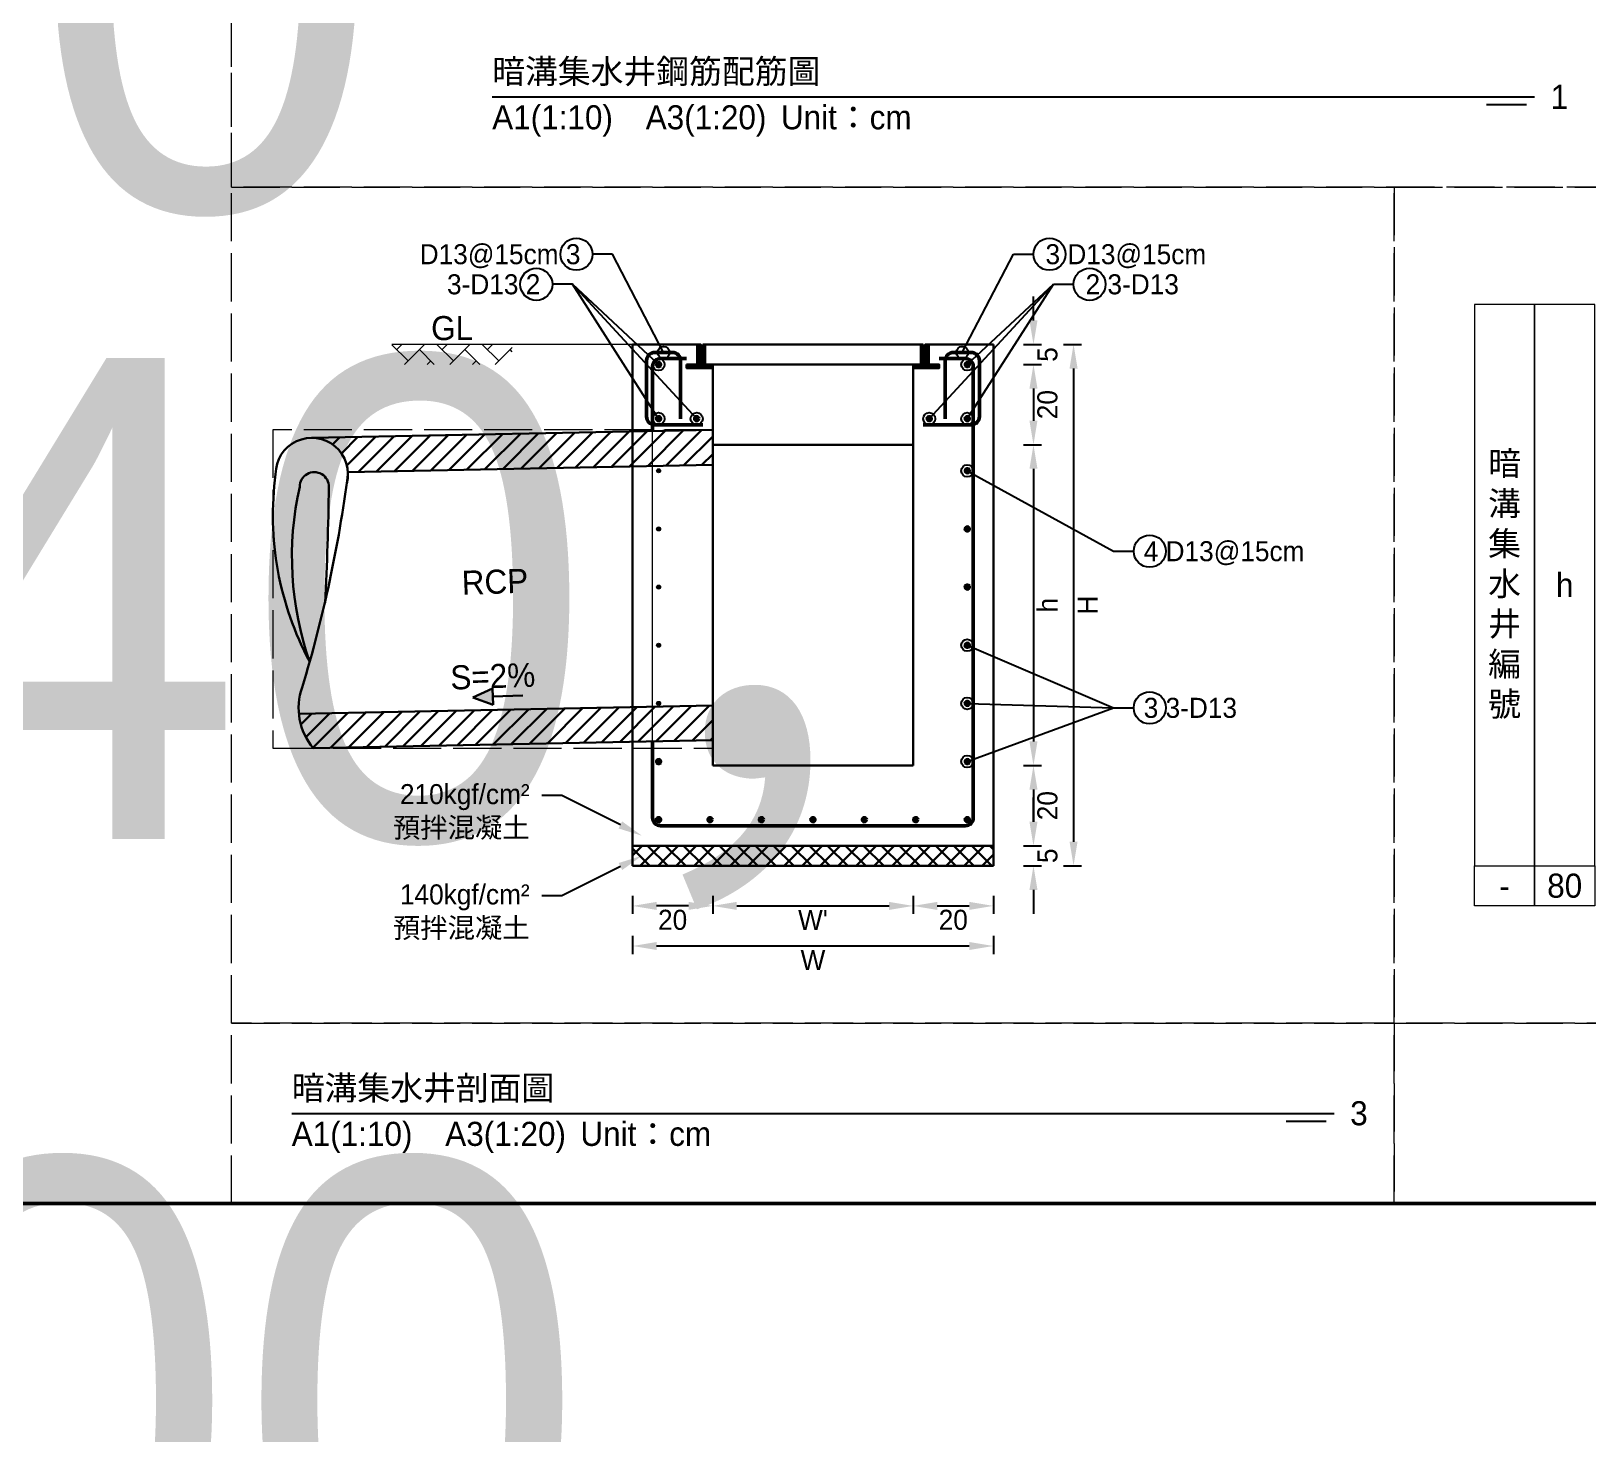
# Model space of a CAD drawing. Extents: x -7340 to 3675, y -3342 to 777.
# Drawn here: x -5630 to -5241.7, y -1321.4 to -971.6 of the extents above; entities that cross this region are included whole.
import ezdxf
from ezdxf import colors
from ezdxf.entities.mleader import LeaderData, LeaderLine
from ezdxf.math import Vec2, Vec3

# ---------------------------------------------------------------- set-up
doc = ezdxf.new("R2010")
doc.units = 0
doc.header["$MEASUREMENT"] = 0
doc.linetypes.add('ACAD_ISO02W100', pattern=[15, 12, -3])
for name, color, linetype, lineweight in [('一、1.基本-圖框', 7, 'Continuous', 20), ('一、3.基本-變更', 1, 'Continuous', 50), ('二、1.繪圖-既有設施', 8, 'Continuous', 20), ('二、2.繪圖-施作項目', 181, 'Continuous', 30), ('二、3.繪圖-排水流向', 170, 'Continuous', 30), ('二、4.繪圖-設計鋪面', 40, 'Continuous', 20), ('二、5.繪圖-鋼筋', 60, 'Continuous', 50), ('二、6.繪圖-其他施作項目', 35, 'Continuous', 30)]:
    doc.layers.add(name, color=color, linetype=linetype, lineweight=lineweight)
doc.layers.add('一、4.基本-隱藏', color=9, linetype='ACAD_ISO02W100', lineweight=20, plot=False)
doc.layers.add('三、1.文字-說明文字', color=2, linetype='Continuous')
doc.layers.add('三、3.文字-註解文字', color=2, linetype='Continuous')
doc.styles.add('次圖名(詳圖)', font='MS PGothic.ttf', dxfattribs={"height": 6})
doc.styles.add('註解文字(詳圖)', font='MS PGothic.ttf', dxfattribs={"height": 5})
doc.dimstyles.new('註解文字(詳圖)', dxfattribs={"dimtxt": 5, "dimasz": 6, "dimexe": 2, "dimexo": 5, "dimgap": 1, "dimtad": 2, "dimzin": 0, "dimdsep": 46, "dimtxsty": '註解文字(詳圖)', "dimcen": 0.1, "dimclrd": 144, "dimclre": 144, "dimclrt": 256, "dimadec": 0, "dimazin": 0, "dimtfac": 1, "dimtofl": 0, "dimtmove": 0, "dimatfit": 3, "dimfxlon": 1, "dimtolj": 1, "dimtzin": 0, "dimlwd": -1, "dimlwe": -1, "dimarcsym": 1})

# ---------------------------------------------------------------- blocks, each defined once
blk = doc.blocks.new('排水流向')
at = {"layer": '二、3.繪圖-排水流向'}
h = blk.add_hatch(color=256, dxfattribs=at)
h.dxf.hatch_style = 1
h.paths.add_polyline_path([(0, 1), (0, -1), (2.5, 0)])
for points in [[(-3.75, 0), (0, 0)], [(0, 1), (0, -1)], [(2.5, 0), (0, 1)], [(2.5, 0), (0, -1)]]:
    blk.add_lwpolyline(points, dxfattribs=at)
blk = doc.blocks.new('*D468')
at = {"layer": 'Defpoints', "color": 0, "transparency": 16777216}
for p in [(-5480, -1049.75), (-5460, -1054.75), (-5480, -1189.75)]:
    blk.add_point(p, dxfattribs=at)
at = {"layer": '三、3.文字-註解文字', "color": 144, "transparency": 16777216}
for p, q in [((-5480, -1187.25), (-5480, -1191.75)), ((-5460, -1187.25), (-5460, -1191.75)), ((-5466, -1189.75), (-5474, -1189.75))]:
    blk.add_line(p, q, dxfattribs=at)
for points in [[(-5474, -1188.75), (-5474, -1190.75), (-5480, -1189.75)], [(-5466, -1188.75), (-5466, -1190.75), (-5460, -1189.75)]]:
    blk.add_solid(points, dxfattribs=at)
at = {"layer": '三、3.文字-註解文字', "transparency": 16777216, "insert": (-5470, -1193.25), "char_height": 5, "attachment_point": 5, "style": '註解文字(詳圖)'}
blk.add_mtext('\\A1;20', dxfattribs=at)
blk = doc.blocks.new('*D469')
at = {"layer": 'Defpoints', "color": 0, "transparency": 16777216}
for p in [(-5460, -1054.75), (-5410, -1054.75), (-5410, -1189.75)]:
    blk.add_point(p, dxfattribs=at)
at = {"layer": '三、3.文字-註解文字', "color": 144, "transparency": 16777216}
for p, q in [((-5460, -1187.25), (-5460, -1191.75)), ((-5410, -1187.25), (-5410, -1191.75)), ((-5454, -1189.75), (-5416, -1189.75))]:
    blk.add_line(p, q, dxfattribs=at)
for points in [[(-5454, -1188.75), (-5454, -1190.75), (-5460, -1189.75)], [(-5416, -1188.75), (-5416, -1190.75), (-5410, -1189.75)]]:
    blk.add_solid(points, dxfattribs=at)
at = {"layer": '三、3.文字-註解文字', "transparency": 16777216, "insert": (-5435, -1193.25), "char_height": 5, "attachment_point": 5, "style": '註解文字(詳圖)'}
blk.add_mtext("\\A1;W'", dxfattribs=at)
blk = doc.blocks.new('*D470')
at = {"layer": 'Defpoints', "color": 0, "transparency": 16777216}
for p in [(-5390, -1049.75), (-5410, -1054.75), (-5390, -1189.75)]:
    blk.add_point(p, dxfattribs=at)
at = {"layer": '三、3.文字-註解文字', "color": 144, "transparency": 16777216}
for p, q in [((-5410, -1187.25), (-5410, -1191.75)), ((-5390, -1187.25), (-5390, -1191.75)), ((-5404, -1189.75), (-5396, -1189.75))]:
    blk.add_line(p, q, dxfattribs=at)
for points in [[(-5404, -1188.75), (-5404, -1190.75), (-5410, -1189.75)], [(-5396, -1188.75), (-5396, -1190.75), (-5390, -1189.75)]]:
    blk.add_solid(points, dxfattribs=at)
at = {"layer": '三、3.文字-註解文字', "transparency": 16777216, "insert": (-5400, -1193.25), "char_height": 5, "attachment_point": 5, "style": '註解文字(詳圖)'}
blk.add_mtext('\\A1;20', dxfattribs=at)
blk = doc.blocks.new('*D471')
at = {"layer": 'Defpoints', "color": 0, "transparency": 16777216}
for p in [(-5480, -1179.75), (-5390, -1179.75), (-5390, -1199.75)]:
    blk.add_point(p, dxfattribs=at)
at = {"layer": '三、3.文字-註解文字', "color": 144, "transparency": 16777216}
for p, q in [((-5480, -1197.25), (-5480, -1201.75)), ((-5474, -1199.75), (-5396, -1199.75)), ((-5390, -1197.25), (-5390, -1201.75))]:
    blk.add_line(p, q, dxfattribs=at)
for points in [[(-5474, -1198.75), (-5474, -1200.75), (-5480, -1199.75)], [(-5396, -1198.75), (-5396, -1200.75), (-5390, -1199.75)]]:
    blk.add_solid(points, dxfattribs=at)
at = {"layer": '三、3.文字-註解文字', "transparency": 16777216, "insert": (-5435, -1203.25), "char_height": 5, "attachment_point": 5, "style": '註解文字(詳圖)'}
blk.add_mtext('\\A1;W', dxfattribs=at)
blk = doc.blocks.new('_Small')
at = {"color": 0, "linetype": 'ByBlock', "lineweight": -2}
blk.add_circle((0, 0), 0.25, dxfattribs=at)
blk = doc.blocks.new('*D462')
at = {"layer": 'Defpoints', "color": 0, "transparency": 16777216}
for p in [(-5410, -1074.75), (-5435, -1154.75), (-5380, -1154.75)]:
    blk.add_point(p, dxfattribs=at)
at = {"layer": '三、3.文字-註解文字', "color": 144, "transparency": 16777216}
for p, q in [((-5382.5, -1074.75), (-5378, -1074.75)), ((-5380, -1080.75), (-5380, -1148.75)), ((-5382.5, -1154.75), (-5378, -1154.75))]:
    blk.add_line(p, q, dxfattribs=at)
for points in [[(-5381, -1080.75), (-5379, -1080.75), (-5380, -1074.75)], [(-5381, -1148.75), (-5379, -1148.75), (-5380, -1154.75)]]:
    blk.add_solid(points, dxfattribs=at)
at = {"layer": '三、3.文字-註解文字', "transparency": 16777216, "insert": (-5376.5, -1114.75), "char_height": 5, "attachment_point": 5, "rotation": 90, "style": '註解文字(詳圖)'}
blk.add_mtext('\\A1;h', dxfattribs=at)
blk = doc.blocks.new('*D463')
at = {"layer": 'Defpoints', "color": 0, "transparency": 16777216}
for p in [(-5435, -1154.75), (-5390, -1174.75), (-5380, -1174.75)]:
    blk.add_point(p, dxfattribs=at)
at = {"layer": '三、3.文字-註解文字', "color": 144, "transparency": 16777216}
for p, q in [((-5382.5, -1154.75), (-5378, -1154.75)), ((-5380, -1160.75), (-5380, -1168.75)), ((-5382.5, -1174.75), (-5378, -1174.75))]:
    blk.add_line(p, q, dxfattribs=at)
for points in [[(-5381, -1160.75), (-5379, -1160.75), (-5380, -1154.75)], [(-5381, -1168.75), (-5379, -1168.75), (-5380, -1174.75)]]:
    blk.add_solid(points, dxfattribs=at)
at = {"layer": '三、3.文字-註解文字', "transparency": 16777216, "insert": (-5376.5, -1164.75), "char_height": 5, "attachment_point": 5, "rotation": 90, "style": '註解文字(詳圖)'}
blk.add_mtext('\\A1;20', dxfattribs=at)
blk = doc.blocks.new('*D464')
at = {"layer": 'Defpoints', "color": 0, "transparency": 16777216}
for p in [(-5390, -1174.75), (-5390, -1179.75), (-5380, -1179.75)]:
    blk.add_point(p, dxfattribs=at)
at = {"layer": '三、3.文字-註解文字', "color": 144, "transparency": 16777216}
for p, q in [((-5380, -1168.75), (-5380, -1162.75)), ((-5382.5, -1174.75), (-5378, -1174.75)), ((-5382.5, -1179.75), (-5378, -1179.75)), ((-5380, -1185.75), (-5380, -1191.75))]:
    blk.add_line(p, q, dxfattribs=at)
for points in [[(-5381, -1168.75), (-5379, -1168.75), (-5380, -1174.75)], [(-5381, -1185.75), (-5379, -1185.75), (-5380, -1179.75)]]:
    blk.add_solid(points, dxfattribs=at)
at = {"layer": '三、3.文字-註解文字', "transparency": 16777216, "insert": (-5376.5, -1177.25), "char_height": 5, "attachment_point": 5, "rotation": 90, "style": '註解文字(詳圖)'}
blk.add_mtext('\\A1;5', dxfattribs=at)
blk = doc.blocks.new('*D465')
at = {"layer": 'Defpoints', "color": 0, "transparency": 16777216}
for p in [(-5390, -1049.75), (-5390, -1179.75), (-5370, -1179.75)]:
    blk.add_point(p, dxfattribs=at)
at = {"layer": '三、3.文字-註解文字', "color": 144, "transparency": 16777216}
for p, q in [((-5372.5, -1049.75), (-5368, -1049.75)), ((-5370, -1055.75), (-5370, -1173.75)), ((-5372.5, -1179.75), (-5368, -1179.75))]:
    blk.add_line(p, q, dxfattribs=at)
for points in [[(-5371, -1055.75), (-5369, -1055.75), (-5370, -1049.75)], [(-5371, -1173.75), (-5369, -1173.75), (-5370, -1179.75)]]:
    blk.add_solid(points, dxfattribs=at)
at = {"layer": '三、3.文字-註解文字', "transparency": 16777216, "insert": (-5366.5, -1114.75), "char_height": 5, "attachment_point": 5, "rotation": 90, "style": '註解文字(詳圖)'}
blk.add_mtext('\\A1;H', dxfattribs=at)
blk = doc.blocks.new('*D466')
at = {"layer": 'Defpoints', "color": 0, "transparency": 16777216}
for p in [(-5390, -1049.75), (-5390, -1054.75), (-5380, -1054.75)]:
    blk.add_point(p, dxfattribs=at)
at = {"layer": '三、3.文字-註解文字', "color": 144, "transparency": 16777216}
for p, q in [((-5380, -1043.75), (-5380, -1037.75)), ((-5382.5, -1049.75), (-5378, -1049.75)), ((-5382.5, -1054.75), (-5378, -1054.75)), ((-5380, -1060.75), (-5380, -1066.75))]:
    blk.add_line(p, q, dxfattribs=at)
for points in [[(-5381, -1043.75), (-5379, -1043.75), (-5380, -1049.75)], [(-5381, -1060.75), (-5379, -1060.75), (-5380, -1054.75)]]:
    blk.add_solid(points, dxfattribs=at)
at = {"layer": '三、3.文字-註解文字', "transparency": 16777216, "insert": (-5376.5, -1052.25), "char_height": 5, "attachment_point": 5, "rotation": 90, "style": '註解文字(詳圖)'}
blk.add_mtext('\\A1;5', dxfattribs=at)
blk = doc.blocks.new('*D467')
at = {"layer": 'Defpoints', "color": 0, "transparency": 16777216}
for p in [(-5390, -1054.75), (-5390, -1074.75), (-5380, -1074.75)]:
    blk.add_point(p, dxfattribs=at)
at = {"layer": '三、3.文字-註解文字', "color": 144, "transparency": 16777216}
for p, q in [((-5382.5, -1054.75), (-5378, -1054.75)), ((-5380, -1060.75), (-5380, -1068.75)), ((-5382.5, -1074.75), (-5378, -1074.75))]:
    blk.add_line(p, q, dxfattribs=at)
for points in [[(-5381, -1060.75), (-5379, -1060.75), (-5380, -1054.75)], [(-5381, -1068.75), (-5379, -1068.75), (-5380, -1074.75)]]:
    blk.add_solid(points, dxfattribs=at)
at = {"layer": '三、3.文字-註解文字', "transparency": 16777216, "insert": (-5376.5, -1064.75), "char_height": 5, "attachment_point": 5, "rotation": 90, "style": '註解文字(詳圖)'}
blk.add_mtext('\\A1;20', dxfattribs=at)

msp = doc.modelspace()

# ---------------------------------------------------------------- hatches: boundary and pattern name
at = {"layer": '二、1.繪圖-既有設施'}
h = msp.add_hatch(color=256, dxfattribs=at)
h.dxf.hatch_style = 1
h.paths.add_polyline_path([(-5473, -1081.25, 1), (-5474, -1081.25, 1)])
h = msp.add_hatch(color=256, dxfattribs=at)
h.dxf.hatch_style = 1
h.paths.add_polyline_path([(-5473, -1095.75, 1), (-5474, -1095.75, 1)])
h = msp.add_hatch(color=256, dxfattribs=at)
h.dxf.hatch_style = 1
h.paths.add_polyline_path([(-5473, -1110.25, 1), (-5474, -1110.25, 1)])
h = msp.add_hatch(color=256, dxfattribs=at)
h.dxf.hatch_style = 1
h.paths.add_polyline_path([(-5473, -1124.75, 1), (-5474, -1124.75, 1)])
h = msp.add_hatch(color=256, dxfattribs=at)
h.dxf.hatch_style = 1
h.paths.add_polyline_path([(-5473, -1139.25, 1), (-5474, -1139.25, 1)])
at = {"layer": '二、2.繪圖-施作項目'}
h = msp.add_hatch(dxfattribs=at)
h.set_pattern_fill('ANSI37', color=256)
h.set_pattern_definition([(45, (-6794.7632, -1423.2784), (-2.245064, 2.245064), []), (135, (-6794.7632, -1423.2784), (-2.245064, -2.245064), [])])
h.paths.add_polyline_path([(-5390, -1179.75), (-5390, -1174.75), (-5480, -1174.75), (-5480, -1179.75)])
at = {"layer": '二、4.繪圖-設計鋪面'}
h = msp.add_hatch(dxfattribs=at)
h.set_pattern_fill('AR-HBONE', color=256)
h.set_pattern_definition([(45, (-4860, -779.5), (0, 5.656854), [12, -4]), (135, (-4857.1716, -776.6716), (4e-16, 5.656854), [12, -4])])
h.paths.add_polyline_path([(-5510, -1049.75), (-5540, -1049.75), (-5540, -1054.75), (-5510, -1054.75)])
at = {"layer": '二、5.繪圖-鋼筋'}
h = msp.add_hatch(color=256, dxfattribs=at)
h.dxf.hatch_style = 1
h.paths.add_polyline_path([(-5473, -1054.75, 1), (-5474, -1054.75, 1)])
h = msp.add_hatch(color=256, dxfattribs=at)
h.dxf.hatch_style = 1
h.paths.add_polyline_path([(-5396, -1054.75, 1), (-5397, -1054.75, 1)])
h = msp.add_hatch(color=256, dxfattribs=at)
h.dxf.hatch_style = 1
h.paths.add_polyline_path([(-5473, -1068.25, 1), (-5474, -1068.25, 1)])
h = msp.add_hatch(color=256, dxfattribs=at)
h.dxf.hatch_style = 1
h.paths.add_polyline_path([(-5463.5, -1068.25, 1), (-5464.5, -1068.25, 1)])
h = msp.add_hatch(color=256, dxfattribs=at)
h.dxf.hatch_style = 1
h.paths.add_polyline_path([(-5405.5, -1068.25, 1), (-5406.5, -1068.25, 1)])
h = msp.add_hatch(color=256, dxfattribs=at)
h.dxf.hatch_style = 1
h.paths.add_polyline_path([(-5396, -1068.25, 1), (-5397, -1068.25, 1)])
h = msp.add_hatch(color=256, dxfattribs=at)
h.dxf.hatch_style = 1
h.paths.add_polyline_path([(-5396, -1081.25, 1), (-5397, -1081.25, 1)])
h = msp.add_hatch(color=256, dxfattribs=at)
h.dxf.hatch_style = 1
h.paths.add_polyline_path([(-5396, -1095.75, 1), (-5397, -1095.75, 1)])
h = msp.add_hatch(color=256, dxfattribs=at)
h.dxf.hatch_style = 1
h.paths.add_polyline_path([(-5396, -1110.25, 1), (-5397, -1110.25, 1)])
h = msp.add_hatch(color=256, dxfattribs=at)
h.dxf.hatch_style = 1
h.paths.add_polyline_path([(-5396, -1124.75, 1), (-5397, -1124.75, 1)])
h = msp.add_hatch(color=256, dxfattribs=at)
h.dxf.hatch_style = 1
h.paths.add_polyline_path([(-5396, -1139.25, 1), (-5397, -1139.25, 1)])
h = msp.add_hatch(color=256, dxfattribs=at)
h.dxf.hatch_style = 1
h.paths.add_polyline_path([(-5473, -1153.75, 1), (-5474, -1153.75, 1)])
h = msp.add_hatch(color=256, dxfattribs=at)
h.dxf.hatch_style = 1
h.paths.add_polyline_path([(-5396, -1153.75, 1), (-5397, -1153.75, 1)])
h = msp.add_hatch(color=256, dxfattribs=at)
h.dxf.hatch_style = 1
h.paths.add_polyline_path([(-5473, -1168.25, 1), (-5474, -1168.25, 1)])
h = msp.add_hatch(color=256, dxfattribs=at)
h.dxf.hatch_style = 1
h.paths.add_polyline_path([(-5460.17, -1168.25, 1), (-5461.17, -1168.25, 1)])
h = msp.add_hatch(color=256, dxfattribs=at)
h.dxf.hatch_style = 1
h.paths.add_polyline_path([(-5447.34, -1168.25, 1), (-5448.34, -1168.25, 1)])
h = msp.add_hatch(color=256, dxfattribs=at)
h.dxf.hatch_style = 1
h.paths.add_polyline_path([(-5434.5, -1168.25, 1), (-5435.5, -1168.25, 1)])
h = msp.add_hatch(color=256, dxfattribs=at)
h.dxf.hatch_style = 1
h.paths.add_polyline_path([(-5421.68, -1168.25, 1), (-5422.68, -1168.25, 1)])
h = msp.add_hatch(color=256, dxfattribs=at)
h.dxf.hatch_style = 1
h.paths.add_polyline_path([(-5408.85, -1168.25, 1), (-5409.85, -1168.25, 1)])
h = msp.add_hatch(color=256, dxfattribs=at)
h.dxf.hatch_style = 1
h.paths.add_polyline_path([(-5396, -1168.25, 1), (-5397, -1168.25, 1)])
at = {"layer": '二、6.繪圖-其他施作項目'}
h = msp.add_hatch(dxfattribs=at)
h.set_pattern_fill('ANSI31', color=256, scale=0.1)
h.set_pattern_definition([(45, (-4235.16578, -2070.27732), (-0.2245064, 0.2245064), [])])
h.paths.add_polyline_path([(-5463, -1049.75), (-5463.9, -1049.75), (-5463.9, -1054.75), (-5466.5, -1054.75), (-5466.5, -1055.65), (-5460, -1055.65), (-5460, -1054.75), (-5463, -1054.75)])
h.paths.add_polyline_path([(-5407, -1054.75), (-5410, -1054.75), (-5410, -1055.65), (-5403.5, -1055.65), (-5403.5, -1054.75), (-5406.1, -1054.75), (-5406.1, -1049.75), (-5407, -1049.75)])
h = msp.add_hatch(dxfattribs=at)
h.set_pattern_fill('ANSI31', color=256, scale=25)
h.set_pattern_definition([(45, (-8978.3087, -2544.8046), (-2.2097087, 2.2097087), [])])
h.paths.add_polyline_path([(-5460, -1071.036), (-5560, -1073.036, -0.3982556), (-5550.998, -1081.558), (-5460, -1079.738)])
h.paths.add_polyline_path([(-5460, -1139.75), (-5563.228, -1141.815, 0.1552766), (-5559.618, -1150.432), (-5460, -1148.452)])

# ---------------------------------------------------------------- linework, layer by layer
at = {"layer": '一、1.基本-圖框'}
for points in [[(-5270, -1179.75), (-5255, -1179.75), (-5255, -1039.75), (-5270, -1039.75)], [(-5255, -1179.75), (-5240, -1179.75), (-5240, -1039.75), (-5255, -1039.75)], [(-5270, -1179.75), (-5255, -1179.75), (-5255, -1189.75), (-5270, -1189.75)], [(-5255, -1179.75), (-5240, -1179.75), (-5240, -1189.75), (-5255, -1189.75)]]:
    msp.add_lwpolyline(points, close=True, dxfattribs=at)
at = {"layer": '一、3.基本-變更'}
msp.add_lwpolyline([(-7340, -757), (-3920, -757), (-3920, -1264), (-7340, -1264)], close=True, dxfattribs=at)
at = {"layer": '一、4.基本-隱藏'}
for points in [[(-5580, -757), (-4800, -757), (-4800, -1264), (-5580, -1264)], [(-5580, -965.5), (-5190, -965.5), (-5190, -1010.5), (-5580, -1010.5)], [(-5580, -1010.5), (-5290, -1010.5), (-5290, -1219), (-5580, -1219)], [(-5290, -1010.5), (-4990, -1010.5), (-4990, -1219), (-5290, -1219)], [(-5460, -1071.036), (-5569.704, -1071.036), (-5569.704, -1150.432), (-5460, -1150.432)], [(-5580, -1219), (-5290, -1219), (-5290, -1264), (-5580, -1264)], [(-5290, -1219), (-4990, -1219), (-4990, -1264), (-5290, -1264)]]:
    msp.add_lwpolyline(points, close=True, dxfattribs=at)
msp.add_lwpolyline([(-5580, -1264), (-4800, -1264)], dxfattribs=at)
at = {"layer": '三、3.文字-註解文字'}
for points in [[(-5515, -988), (-5255, -988)], [(-5257, -990), (-5267, -990)], [(-5565, -1241.5), (-5305, -1241.5)], [(-5307, -1243.5), (-5317, -1243.5)]]:
    msp.add_lwpolyline(points, dxfattribs=at)
for centre in [(-5494, -1027.25), (-5376, -1027.25), (-5504, -1034.75), (-5366, -1034.75), (-5351, -1101.312), (-5351, -1140.375)]:
    msp.add_circle(centre, 4, dxfattribs=at)
at = {"layer": '二、1.繪圖-既有設施'}
msp.add_lwpolyline([(-5475, -1148.75), (-5475, -1071.336)], dxfattribs=at)
for centre in [(-5473.5, -1081.25), (-5473.5, -1095.75), (-5473.5, -1110.25), (-5473.5, -1124.75), (-5473.5, -1139.25)]:
    msp.add_circle(centre, 0.5, dxfattribs=at)
at = {"layer": '二、2.繪圖-施作項目'}
for points in [[(-5480, -1049.75), (-5463.9, -1049.75)], [(-5480, -1049.75), (-5480, -1179.75)], [(-5406.1, -1049.75), (-5390, -1049.75)], [(-5390, -1049.75), (-5390, -1179.75)], [(-5460, -1054.75), (-5460, -1154.75)], [(-5410, -1054.75), (-5410, -1154.75)], [(-5460, -1154.75), (-5410, -1154.75)], [(-5480, -1174.75), (-5390, -1174.75)], [(-5480, -1179.75), (-5390, -1179.75)]]:
    msp.add_lwpolyline(points, dxfattribs=at)
at = {"layer": '二、4.繪圖-設計鋪面'}
msp.add_lwpolyline([(-5480, -1049.75), (-5540, -1049.75)], dxfattribs=at)
at = {"layer": '二、5.繪圖-鋼筋'}
for points in [[(-5462.5, -1069.75), (-5474.5, -1069.75, -0.4142136), (-5476.5, -1067.75), (-5476.5, -1053.75, -0.4142136), (-5474.5, -1051.75), (-5470, -1051.75, -0.4142136), (-5468, -1053.75), (-5468, -1068.25)], [(-5407.5, -1069.75), (-5395.5, -1069.75, 0.4142136), (-5393.5, -1067.75), (-5393.5, -1053.75, 0.4142136), (-5395.5, -1051.75), (-5400, -1051.75, 0.4142136), (-5402, -1053.75), (-5402, -1068.25)], [(-5403.5, -1053.25), (-5397, -1053.25, -0.4142136), (-5395, -1055.25), (-5395, -1167.75, -0.4142136), (-5397, -1169.75), (-5473, -1169.75, -0.4142136), (-5475, -1167.75), (-5475, -1148.75)], [(-5475, -1071.336), (-5475, -1055.25, -0.4142136), (-5473, -1053.25), (-5466.5, -1053.25)]]:
    msp.add_lwpolyline(points, format="xyb", dxfattribs=at)
for centre in [(-5473.5, -1054.75), (-5396.5, -1054.75), (-5473.5, -1068.25), (-5464, -1068.25), (-5406, -1068.25), (-5396.5, -1068.25), (-5396.5, -1081.25), (-5396.5, -1095.75), (-5396.5, -1110.25), (-5396.5, -1124.75), (-5396.5, -1139.25), (-5473.5, -1153.75), (-5396.5, -1153.75), (-5473.5, -1168.25), (-5460.67, -1168.25), (-5447.84, -1168.25), (-5435, -1168.25), (-5422.18, -1168.25), (-5409.35, -1168.25), (-5396.5, -1168.25)]:
    msp.add_circle(centre, 0.5, dxfattribs=at)
at = {"layer": '二、6.繪圖-其他施作項目'}
for points in [[(-5466.5, -1054.75), (-5463.9, -1054.75), (-5463.9, -1049.75), (-5463, -1049.75), (-5463, -1054.75), (-5460, -1054.75), (-5460, -1055.65), (-5466.5, -1055.65)], [(-5406.1, -1049.75), (-5407, -1049.75), (-5407, -1054.75), (-5410, -1054.75), (-5410, -1055.65), (-5403.5, -1055.65), (-5403.5, -1054.75), (-5406.1, -1054.75)]]:
    msp.add_lwpolyline(points, close=True, dxfattribs=at)
for points in [[(-5462.5, -1049.75), (-5462.5, -1054.75)], [(-5462.5, -1049.75), (-5407.5, -1049.75)], [(-5461.9, -1049.75), (-5461.9, -1054.75)], [(-5408.1, -1049.75), (-5408.1, -1054.75)], [(-5407.5, -1049.75), (-5407.5, -1054.75)], [(-5462.5, -1054.75), (-5407.5, -1054.75)], [(-5560, -1073.036), (-5460, -1071.036)], [(-5460, -1074.75), (-5410, -1074.75)], [(-5550.998, -1081.558), (-5460, -1079.738)], [(-5563.228, -1141.815), (-5460, -1139.75)], [(-5559.618, -1150.432), (-5460, -1148.452)]]:
    msp.add_lwpolyline(points, dxfattribs=at)
for points in [[(-5560.522, -1128.871, -0.1578495), (-5569.015, -1082.052, -1.1409026), (-5551.294, -1084.394)], [(-5560.489, -1128.932, -0.1399452), (-5563.02, -1085.22, -1.0112817), (-5555.748, -1085.301, -0.0106152), (-5556.686, -1114.15)], [(-5550.985, -1082.052, -0.0416835), (-5562.391, -1135.267, 0.2681724), (-5559.618, -1150.432, 0.2681724)]]:
    msp.add_lwpolyline(points, format="xyb", dxfattribs=at)

# ---------------------------------------------------------------- block references
at = {"xscale": 2, "yscale": 2, "zscale": 2, "rotation": 182}
msp.add_blockref('排水流向', (-5514.854, -1137.572), dxfattribs=at)

# ---------------------------------------------------------------- texts
at = {"layer": '一、1.基本-圖框', "char_height": 6, "attachment_point": 5, "style": '註解文字(詳圖)'}
for s, insert in [('暗溝集水井{\\fMS PGothic|b0|i0|c128|p34;編號}', (-5262.5, -1109.75)), ('{\\fMS PGothic|b0|i0|c128|p34;h}', (-5247.5, -1109.75))]:
    msp.add_mtext_dynamic_manual_height_columns(s, width=12.98354, gutter_width=30, heights=[0], dxfattribs=dict(at, insert=insert))
at = {"layer": '一、4.基本-隱藏', "char_height": 120, "attachment_point": 5, "style": '次圖名(詳圖)'}
for s, insert in [("{\\fMS PGothic|b0|i0|c128|p34;W'=50，h=100、80、60、40}", (-5630, -657)), ("{\\fMS PGothic|b0|i0|c128|p34;W'=40，h=100、80、60、40}", (-5630, -1414))]:
    msp.add_mtext_dynamic_manual_height_columns(s, width=698.49542, gutter_width=30, heights=[0], dxfattribs=dict(at, insert=insert))
at = {"layer": '三、1.文字-說明文字', "linetype": 'ACAD_ISO02W100', "ltscale": 0.25, "insert": (-5514.313, -1108.952), "char_height": 6, "attachment_point": 5, "rotation": 2, "style": '次圖名(詳圖)'}
msp.add_mtext_dynamic_manual_height_columns('{\\fMS PGothic|b0|i0|c128|p34;RCP}', width=11.08004, gutter_width=30, heights=[0], dxfattribs=at)
at = {"layer": '三、3.文字-註解文字', "char_height": 6}
for s, width, gutter_width, insert, attachment_point, style in [('{\\fMS PGothic|b0|i0|c128|p34;暗溝}集水井{\\fMS PGothic|b0|i0|c128|p34;鋼筋配筋圖}', 113.35584, 15, (-5515, -982), 4, '次圖名(詳圖)'), ('1', 3, 15, (-5251, -988), 4, '次圖名(詳圖)'), ('A1(1:10)\u3000A3(1:20){\\fMS PGothic|b0|i0|c128|p34;^IUnit：cm}', 136.03259, 15, (-5515, -994), 4, '次圖名(詳圖)'), ('80', 9.06048, 30, (-5247.5, -1184.75), 5, '註解文字(詳圖)'), ('-', 9.06048, 30, (-5262.5, -1184.75), 5, '註解文字(詳圖)'), ('{\\fMS PGothic|b0|i0|c128|p34;暗溝}集水井{\\fMS PGothic|b0|i0|c128|p34;剖面圖}', 134.12151, 15, (-5565, -1235.5), 4, '次圖名(詳圖)'), ('3', 3, 15, (-5301, -1241.5), 4, '次圖名(詳圖)'), ('A1(1:10)\u3000A3(1:20){\\fMS PGothic|b0|i0|c128|p34;^IUnit：cm}', 136.03259, 15, (-5565, -1247.5), 4, '次圖名(詳圖)')]:
    msp.add_mtext_dynamic_manual_height_columns(s, width=width, gutter_width=gutter_width, heights=[0], dxfattribs=dict(at, insert=insert, attachment_point=attachment_point, style=style))
at = {"layer": '二、3.繪圖-排水流向', "insert": (-5514.857, -1132.502), "char_height": 6, "attachment_point": 5, "rotation": 2, "style": '註解文字(詳圖)'}
msp.add_mtext_dynamic_manual_height_columns('{\\fMS PGothic|b0|i0|c128|p34;S=2%}', width=10.17412, gutter_width=30, heights=[0], dxfattribs=at)
at = {"layer": '二、4.繪圖-設計鋪面', "insert": (-5525, -1048.75), "char_height": 6, "attachment_point": 8, "style": '註解文字(詳圖)'}
msp.add_mtext_dynamic_manual_height_columns('{\\fMS PGothic|b0|i0|c128|p34;GL}', width=10.17412, gutter_width=30, heights=[0], dxfattribs=at)

# ---------------------------------------------------------------- dimensions: what is measured, and where the dimension line sits
at = {"layer": '三、3.文字-註解文字'}
for base, p1, p2, text, picture, middle in [((-5380, -1054.75), (-5390, -1049.75), (-5390, -1054.75), '5', '*D466', (-5376.5, -1052.25)), ((-5370, -1179.75), (-5390, -1049.75), (-5390, -1179.75), 'H', '*D465', (-5366.5, -1114.75)), ((-5380, -1074.75), (-5390, -1054.75), (-5390, -1074.75), '20', '*D467', (-5376.5, -1064.75)), ((-5380, -1154.75), (-5410, -1074.75), (-5435, -1154.75), 'h', '*D462', (-5376.5, -1114.75)), ((-5380, -1174.75), (-5435, -1154.75), (-5390, -1174.75), '20', '*D463', (-5376.5, -1164.75)), ((-5380, -1179.75), (-5390, -1174.75), (-5390, -1179.75), '5', '*D464', (-5376.5, -1177.25))]:
    dim = msp.add_linear_dim(base=base, p1=p1, p2=p2, angle=90, text=text, dimstyle='註解文字(詳圖)', dxfattribs=at)
    dim.commit()
    dim.dimension.update_dxf_attribs({"geometry": picture, "text_midpoint": middle})
for base, p1, p2, text, picture, middle in [((-5480, -1189.75), (-5460, -1054.75), (-5480, -1049.75), '20', '*D468', (-5470, -1193.25)), ((-5390, -1189.75), (-5410, -1054.75), (-5390, -1049.75), '20', '*D470', (-5400, -1193.25)), ((-5410, -1189.75), (-5460, -1054.75), (-5410, -1054.75), "W'", '*D469', (-5435, -1193.25)), ((-5390, -1199.75), (-5480, -1179.75), (-5390, -1179.75), 'W', '*D471', (-5435, -1203.25))]:
    dim = msp.add_linear_dim(base=base, p1=p1, p2=p2, text=text, dimstyle='註解文字(詳圖)', dxfattribs=at)
    dim.commit()
    dim.dimension.update_dxf_attribs({"geometry": picture, "text_midpoint": middle})

# ---------------------------------------------------------------- leaders
ml = msp.add_multileader_mtext('Standard', dxfattribs=at)
ml.set_content('{\\fMS PGothic|b0|i0|c128|p34;D13}@15cm{\\fMS PGothic|b0|i0|c128|p34; }3', color=256, style='註解文字(詳圖)')
ml.set_leader_properties(color=144, linetype='ByLayer', lineweight=-1)
ml.set_arrow_properties(name='SMALL')
ml.build(insert=Vec2(0, 0))
ml.multileader.update_dxf_attribs({"dogleg_length": 5, "arrow_head_size": 6})
ctx = ml.context
ctx.base_point, ctx.char_height, ctx.arrow_head_size, ctx.landing_gap_size, ctx.plane_origin = Vec3(-5534.097, -1027.25), 5, 6, 3, Vec3(-5583.932, -1075.085)
ctx.text_align_type = 2
notes = []
notes.append((ctx, [(1, (1, 1, 0), (-5485, -1027.25), (-1, 0), 5, [(0, [(-5472.25, -1051.75)], 0, [])])]))
ctx.mtext.insert, ctx.mtext.alignment, ctx.mtext.flow_direction = Vec3(-5493, -1024.736), 3, 5
ml = msp.add_multileader_mtext('Standard', dxfattribs=at)
ml.set_content('3{\\fMS PGothic|b0|i0|c128|p34; D13@15cm}', color=256, style='註解文字(詳圖)')
ml.set_leader_properties(color=144, linetype='ByLayer', lineweight=-1)
ml.set_arrow_properties(name='SMALL')
ml.build(insert=Vec2(0, 0))
ml.multileader.update_dxf_attribs({"dogleg_length": 5, "arrow_head_size": 6})
ctx = ml.context
ctx.base_point, ctx.char_height, ctx.arrow_head_size, ctx.landing_gap_size, ctx.plane_origin = Vec3(-5380, -1027.25), 5, 6, 3, Vec3(-5422.625, -1075.085)
notes.append((ctx, [(0, (1, 1, 0), (-5385, -1027.25), (1, 0), 5, [(0, [(-5397.75, -1051.75)], 0, [])])]))
ctx.mtext.insert, ctx.mtext.flow_direction = Vec3(-5377, -1024.736), 5
ml = msp.add_multileader_mtext('Standard', dxfattribs=at)
ml.set_content('3-{\\fMS PGothic|b0|i0|c128|p34;D13 2}', color=256, style='註解文字(詳圖)')
ml.set_leader_properties(color=144, linetype='ByLayer', lineweight=-1)
ml.set_arrow_properties(name='SMALL')
ml.build(insert=Vec2(0, 0))
ml.multileader.update_dxf_attribs({"dogleg_length": 5, "arrow_head_size": 6})
ctx = ml.context
ctx.base_point, ctx.char_height, ctx.arrow_head_size, ctx.landing_gap_size, ctx.plane_origin = Vec3(-5530.375, -1034.75), 5, 6, 3, Vec3(-5593.932, -1082.585)
ctx.text_align_type = 2
notes.append((ctx, [(1, (1, 1, 0), (-5495, -1034.75), (-1, 0), 5, [(0, [(-5473.5, -1054.75)], 0, [])])]))
ctx.mtext.insert, ctx.mtext.alignment, ctx.mtext.flow_direction = Vec3(-5503, -1032.236), 3, 5
ml = msp.add_multileader_mtext('Standard', dxfattribs=at)
ml.set_content('{\\fMS PGothic|b0|i0|c128|p34; }', color=256, style='註解文字(詳圖)')
ml.set_leader_properties(color=144, linetype='ByLayer', lineweight=-1)
ml.set_arrow_properties(name='SMALL')
ml.build(insert=Vec2(0, 0))
ml.multileader.update_dxf_attribs({"dogleg_length": 5, "arrow_head_size": 6})
ctx = ml.context
ctx.base_point, ctx.char_height, ctx.arrow_head_size, ctx.landing_gap_size, ctx.plane_origin = Vec3(-5508.216, -1034.75), 5, 6, 3, Vec3(-5595.235, -1090.068)
ctx.text_align_type = 2
notes.append((ctx, [(1, (1, 1, 0), (-5495, -1034.75), (-1, 0), 5, [(0, [(-5464, -1068.25)], 0, [])])]))
ctx.mtext.insert, ctx.mtext.alignment, ctx.mtext.flow_direction = Vec3(-5503, -1032.25), 3, 5
ml = msp.add_multileader_mtext('Standard', dxfattribs=at)
ml.set_content('{\\fMS PGothic|b0|i0|c128|p34; }', color=256, style='註解文字(詳圖)')
ml.set_leader_properties(color=144, linetype='ByLayer', lineweight=-1)
ml.set_arrow_properties(name='SMALL')
ml.build(insert=Vec2(0, 0))
ml.multileader.update_dxf_attribs({"dogleg_length": 5, "arrow_head_size": 6})
ctx = ml.context
ctx.base_point, ctx.char_height, ctx.arrow_head_size, ctx.landing_gap_size, ctx.plane_origin = Vec3(-5508.216, -1034.75), 5, 6, 3, Vec3(-5600.173, -1093.461)
ctx.text_align_type = 2
notes.append((ctx, [(1, (1, 1, 0), (-5495, -1034.75), (-1, 0), 5, [(0, [(-5473.5, -1068.25)], 0, [])])]))
ctx.mtext.insert, ctx.mtext.alignment, ctx.mtext.flow_direction = Vec3(-5503, -1032.25), 3, 5
ml = msp.add_multileader_mtext('Standard', dxfattribs=at)
ml.set_content('{\\fMS PGothic|b0|i0|c128|p34; }', color=256, style='註解文字(詳圖)')
ml.set_leader_properties(color=144, linetype='ByLayer', lineweight=-1)
ml.set_arrow_properties(name='SMALL')
ml.build(insert=Vec2(0, 0))
ml.multileader.update_dxf_attribs({"dogleg_length": 5, "arrow_head_size": 6})
ctx = ml.context
ctx.base_point, ctx.char_height, ctx.arrow_head_size, ctx.landing_gap_size, ctx.plane_origin = Vec3(-5370, -1034.75), 5, 6, 3, Vec3(-5398.625, -1082.585)
notes.append((ctx, [(0, (1, 1, 0), (-5375, -1034.75), (1, 0), 5, [(0, [(-5406, -1068.25)], 0, [])])]))
ctx.mtext.insert, ctx.mtext.flow_direction = Vec3(-5367, -1032.25), 5
ml = msp.add_multileader_mtext('Standard', dxfattribs=at)
ml.set_content('2{\\fMS PGothic|b0|i0|c128|p34; }3-D13', color=256, style='註解文字(詳圖)')
ml.set_leader_properties(color=144, linetype='ByLayer', lineweight=-1)
ml.set_arrow_properties(name='SMALL')
ml.build(insert=Vec2(0, 0))
ml.multileader.update_dxf_attribs({"dogleg_length": 5, "arrow_head_size": 6})
ctx = ml.context
ctx.base_point, ctx.char_height, ctx.arrow_head_size, ctx.landing_gap_size, ctx.plane_origin = Vec3(-5370, -1034.75), 5, 6, 3, Vec3(-5412.625, -1082.585)
notes.append((ctx, [(0, (1, 1, 0), (-5375, -1034.75), (1, 0), 5, [(0, [(-5396.5, -1054.75)], 0, [])])]))
ctx.mtext.insert, ctx.mtext.flow_direction = Vec3(-5367, -1032.236), 5
ml = msp.add_multileader_mtext('Standard', dxfattribs=at)
ml.set_content('{\\fMS PGothic|b0|i0|c128|p34; }', color=256, style='註解文字(詳圖)')
ml.set_leader_properties(color=144, linetype='ByLayer', lineweight=-1)
ml.set_arrow_properties(name='SMALL')
ml.build(insert=Vec2(0, 0))
ml.multileader.update_dxf_attribs({"dogleg_length": 5, "arrow_head_size": 6})
ctx = ml.context
ctx.base_point, ctx.char_height, ctx.arrow_head_size, ctx.landing_gap_size, ctx.plane_origin = Vec3(-5370, -1034.75), 5, 6, 3, Vec3(-5396.773, -1086.689)
notes.append((ctx, [(0, (1, 1, 0), (-5375, -1034.75), (1, 0), 5, [(0, [(-5396.5, -1068.25)], 0, [])])]))
ctx.mtext.insert, ctx.mtext.flow_direction = Vec3(-5367, -1032.25), 5
ml = msp.add_multileader_mtext('Standard', dxfattribs=at)
ml.set_content('4{\\fMS PGothic|b0|i0|c128|p34; D13@15cm}', color=256, style='註解文字(詳圖)')
ml.set_leader_properties(color=144, linetype='ByLayer', lineweight=-1)
ml.set_arrow_properties(name='SMALL')
ml.build(insert=Vec2(0, 0))
ml.multileader.update_dxf_attribs({"dogleg_length": 5, "arrow_head_size": 6})
ctx = ml.context
ctx.base_point, ctx.char_height, ctx.arrow_head_size, ctx.landing_gap_size, ctx.plane_origin = Vec3(-5355, -1101.312), 5, 6, 2.5, Vec3(-5397.625, -1149.147)
notes.append((ctx, [(0, (1, 1, 0), (-5360, -1101.312), (1, 0), 5, [(0, [(-5396.5, -1081.25)], 0, [])])]))
ctx.mtext.insert, ctx.mtext.flow_direction = Vec3(-5352.5, -1098.798), 5
ml = msp.add_multileader_mtext('Standard', dxfattribs=at)
ml.set_content('{\\fMS PGothic|b0|i0|c128|p34; }', color=256, style='註解文字(詳圖)')
ml.set_leader_properties(color=144, linetype='ByLayer', lineweight=-1)
ml.set_arrow_properties(name='SMALL')
ml.build(insert=Vec2(0, 0))
ml.multileader.update_dxf_attribs({"dogleg_length": 5, "arrow_head_size": 6})
ctx = ml.context
ctx.base_point, ctx.char_height, ctx.arrow_head_size, ctx.landing_gap_size, ctx.plane_origin = Vec3(-5355, -1140.375), 5, 6, 2.5, Vec3(-5386.425, -1188.21)
notes.append((ctx, [(0, (1, 1, 0), (-5360, -1140.375), (1, 0), 5, [(0, [(-5396.5, -1124.75)], 0, [])])]))
ctx.mtext.insert, ctx.mtext.flow_direction = Vec3(-5352.5, -1137.875), 5
ml = msp.add_multileader_mtext('Standard', dxfattribs=at)
ml.set_content('{\\fMS PGothic|b0|i0|c128|p34;3 }3-{\\fMS PGothic|b0|i0|c128|p34;D13}', color=256, style='註解文字(詳圖)')
ml.set_leader_properties(color=144, linetype='ByLayer', lineweight=-1)
ml.set_arrow_properties(name='SMALL')
ml.build(insert=Vec2(0, 0))
ml.multileader.update_dxf_attribs({"dogleg_length": 5, "arrow_head_size": 6})
ctx = ml.context
ctx.base_point, ctx.char_height, ctx.arrow_head_size, ctx.landing_gap_size, ctx.plane_origin = Vec3(-5355, -1140.375), 5, 6, 2.5, Vec3(-5397.625, -1188.21)
notes.append((ctx, [(0, (1, 1, 0), (-5360, -1140.375), (1, 0), 5, [(0, [(-5396.5, -1139.25)], 0, [])])]))
ctx.mtext.insert, ctx.mtext.flow_direction = Vec3(-5352.5, -1137.861), 5
ml = msp.add_multileader_mtext('Standard', dxfattribs=at)
ml.set_content('{\\fMS PGothic|b0|i0|c128|p34; }', color=256, style='註解文字(詳圖)')
ml.set_leader_properties(color=144, linetype='ByLayer', lineweight=-1)
ml.set_arrow_properties(name='SMALL')
ml.build(insert=Vec2(0, 0))
ml.multileader.update_dxf_attribs({"dogleg_length": 5, "arrow_head_size": 6})
ctx = ml.context
ctx.base_point, ctx.char_height, ctx.arrow_head_size, ctx.landing_gap_size, ctx.plane_origin = Vec3(-5355, -1140.375), 5, 6, 3, Vec3(-5383.625, -1188.21)
notes.append((ctx, [(0, (1, 1, 0), (-5360, -1140.375), (1, 0), 5, [(0, [(-5396.5, -1153.75)], 0, [])])]))
ctx.mtext.insert, ctx.mtext.flow_direction = Vec3(-5352, -1137.875), 5
ml = msp.add_multileader_mtext('Standard', dxfattribs=at)
ml.set_content('{\\fMS PGothic|b0|i0|c128|p34;210kgf/cm²}\\P預拌{\\fMS PGothic|b0|i0|c128|p34;混凝土}', color=256, style='註解文字(詳圖)')
ml.set_leader_properties(color=144, linetype='ByLayer', lineweight=-1)
ml.build(insert=Vec2(0, 0))
ml.multileader.update_dxf_attribs({"dogleg_length": 5, "arrow_head_size": 6})
ctx = ml.context
ctx.base_point, ctx.char_height, ctx.arrow_head_size, ctx.landing_gap_size, ctx.plane_origin = Vec3(-5544.058, -1162.25), 5, 6, 3, Vec3(-5477.66, -1172.25)
ctx.text_align_type = 2
notes.append((ctx, [(0, (1, 1, 0), (-5497.66, -1162.25), (-1, 0), 5, [(0, [(-5477.66, -1172.25)], 0, [])])]))
ctx.mtext.insert, ctx.mtext.alignment, ctx.mtext.flow_direction = Vec3(-5505.66, -1159.381), 3, 5
ml = msp.add_multileader_mtext('Standard', dxfattribs=at)
ml.set_content('{\\fMS PGothic|b0|i0|c128|p34;140kgf/cm²}\\P預拌{\\fMS PGothic|b0|i0|c128|p34;混凝土}', color=256, style='註解文字(詳圖)')
ml.set_leader_properties(color=144, linetype='ByLayer', lineweight=-1)
ml.build(insert=Vec2(0, 0))
ml.multileader.update_dxf_attribs({"dogleg_length": 5, "arrow_head_size": 6})
ctx = ml.context
ctx.base_point, ctx.char_height, ctx.arrow_head_size, ctx.landing_gap_size, ctx.plane_origin = Vec3(-5544.058, -1187.25), 5, 6, 3, Vec3(-5477.66, -1177.25)
ctx.text_align_type = 2
notes.append((ctx, [(0, (1, 1, 0), (-5497.66, -1187.25), (-1, 0), 5, [(0, [(-5477.66, -1177.25)], 0, [])])]))
ctx.mtext.insert, ctx.mtext.alignment, ctx.mtext.flow_direction = Vec3(-5505.66, -1184.381), 3, 5
for ctx, leaders in notes:
    for number, flags, end, landing, length, lines in leaders:
        leader = LeaderData()
        leader.index, (leader.has_last_leader_line, leader.has_dogleg_vector, leader.attachment_direction) = number, flags
        leader.last_leader_point, leader.dogleg_vector, leader.dogleg_length = Vec3(end), Vec3(landing), length
        for number, points, colour, breaks in lines:
            line = LeaderLine()
            line.index, line.vertices, line.color, line.breaks = number, Vec3.list(points), colors.encode_raw_color(colour), breaks
            leader.lines.append(line)
        ctx.leaders.append(leader)

doc.saveas('drawing.dxf')
